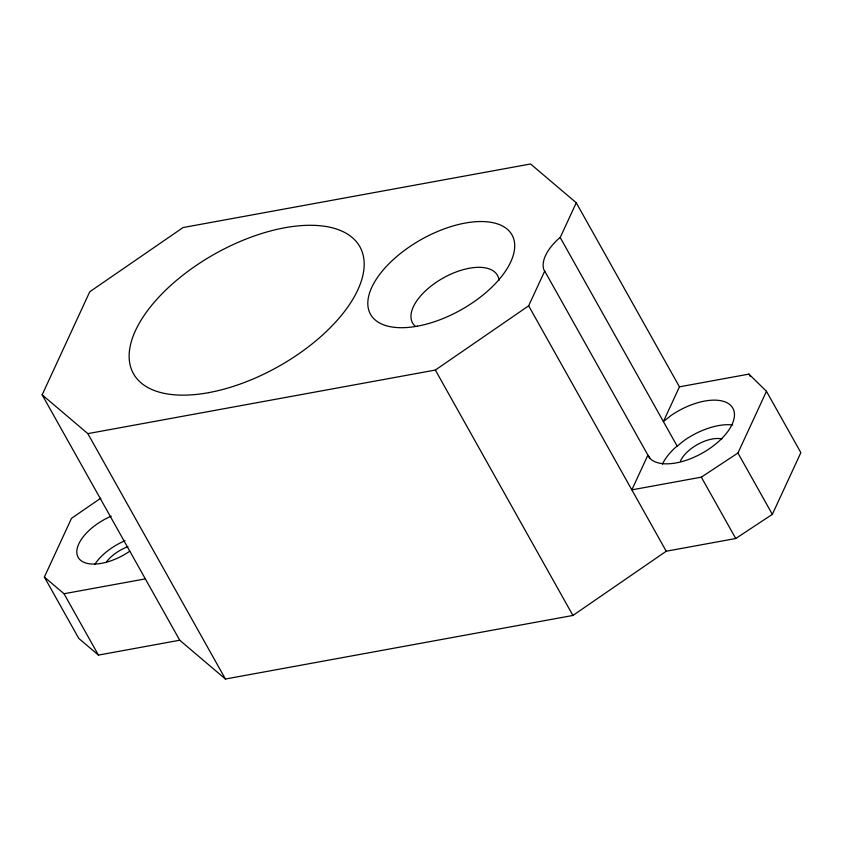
<?xml version="1.0" encoding="UTF-8"?>
<svg xmlns="http://www.w3.org/2000/svg" width="843" height="843" viewBox="0 0 843 843"><rect width="100%" height="100%" fill="white"/><g stroke="black" fill="none" stroke-linecap="round" stroke-linejoin="round"><path stroke-width="1.26" d="M766.456 391.31L800.85 452.659L772.346 514.356L735.739 538.508L666.233 551.227L572.924 615.453L225.429 679.026L179.728 640.227L42.15 394.819L89.758 291.773L183.068 227.547L530.574 163.974L576.264 202.773L679.447 386.832L663.399 421.574L671.007 415.525A48.673 24.247 -29.3 0 1 729.985 404.735A48.673 24.247 -29.3 0 1 709.785 448.455A48.673 24.247 -29.3 0 1 650.807 459.245L647.898 455.125L631.839 489.867L701.334 477.159L737.941 453.007L766.456 391.31L748.953 374.113L679.447 386.832M179.728 640.227L98.42 655.095L78.768 638.414L44.373 577.055L71.507 518.329L100.791 498.171M42.15 394.819L87.841 433.629L435.346 370.056L528.656 305.819L544.704 271.067L543.956 270.002A48.673 24.247 -29.3 0 1 558.235 239.085L560.205 237.526L576.264 202.773M44.373 577.055L64.026 593.746L145.333 578.878M748.953 374.113L750.228 376.389M737.941 453.007L772.346 514.356M701.334 477.159L735.739 538.508M560.205 237.526L677.15 446.116M544.704 271.067L649.774 458.466M528.656 305.819L666.233 551.227M435.346 370.056L572.924 615.453M87.841 433.629L225.429 679.026M64.026 593.746L98.42 655.095M415.43 326.431A48.673 24.247 -29.3 0 1 443.724 277.716A48.673 24.247 -29.3 0 1 499.014 280.298M662.45 464.166A48.673 24.247 -29.3 0 1 675.18 447.686L684.769 440.067A48.673 24.247 -29.3 0 1 732.683 424.967M680.522 460.858A27.577 13.741 -29.3 0 1 721.871 438.908M129.696 551.248A40.559 20.2 -29.3 0 1 78.03 557.118A40.559 20.2 -29.3 0 1 111.234 516.158M106.566 561.701A27.577 13.741 -29.3 0 1 127.915 546.654M94.711 564.504A40.559 20.2 -29.3 0 1 124.996 540.7M208.569 392.669A129.79 64.658 -29.3 0 0 362.005 251.404A129.79 64.658 -29.3 0 0 169.401 286.641A129.79 64.658 -29.3 0 0 208.569 392.669M417.454 326.157A81.118 40.411 -29.3 0 0 513.355 237.863A81.118 40.411 -29.3 0 0 392.975 259.886A81.118 40.411 -29.3 0 0 417.454 326.157"/></g></svg>
